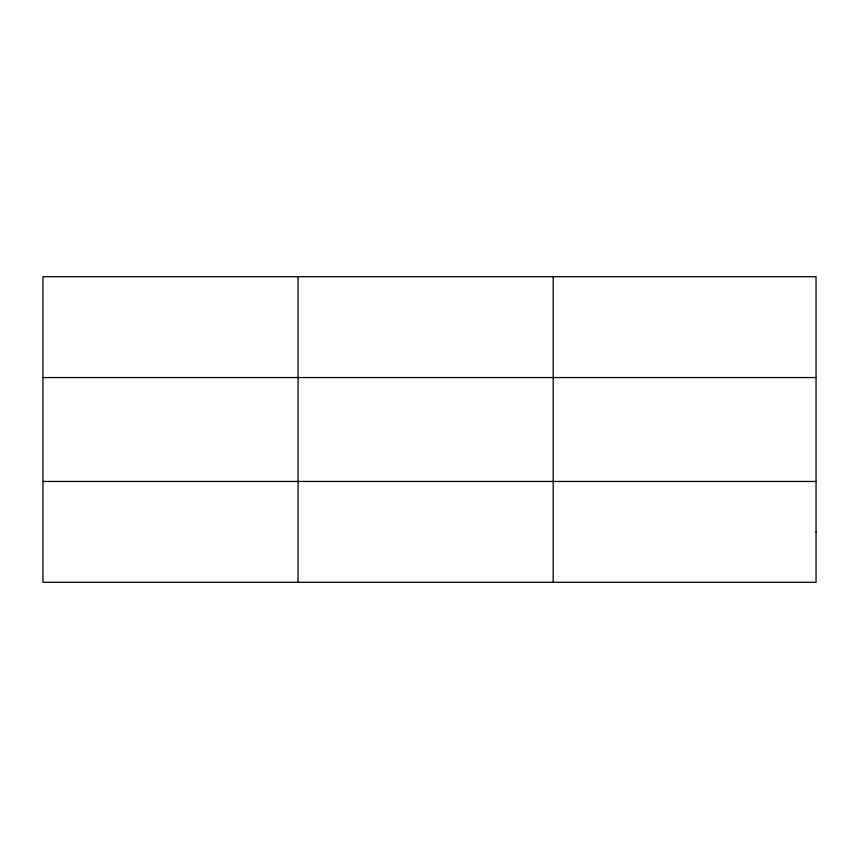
<?xml version="1.0" encoding="UTF-8"?>
<svg xmlns="http://www.w3.org/2000/svg" width="859" height="859" viewBox="0 0 859 859"><rect width="100%" height="100%" fill="white"/><g stroke="black" fill="none" stroke-linecap="round" stroke-linejoin="round"><path stroke-width="1.29" d="M298.073 276.705L298.073 582.295M553.196 276.705L553.196 582.295M42.95 377.552L816.05 377.552M42.95 481.448L816.05 481.448M816.05 531.871L816.05 582.295L42.95 582.295L42.95 276.705L816.05 276.705L816.05 531.871"/></g></svg>
